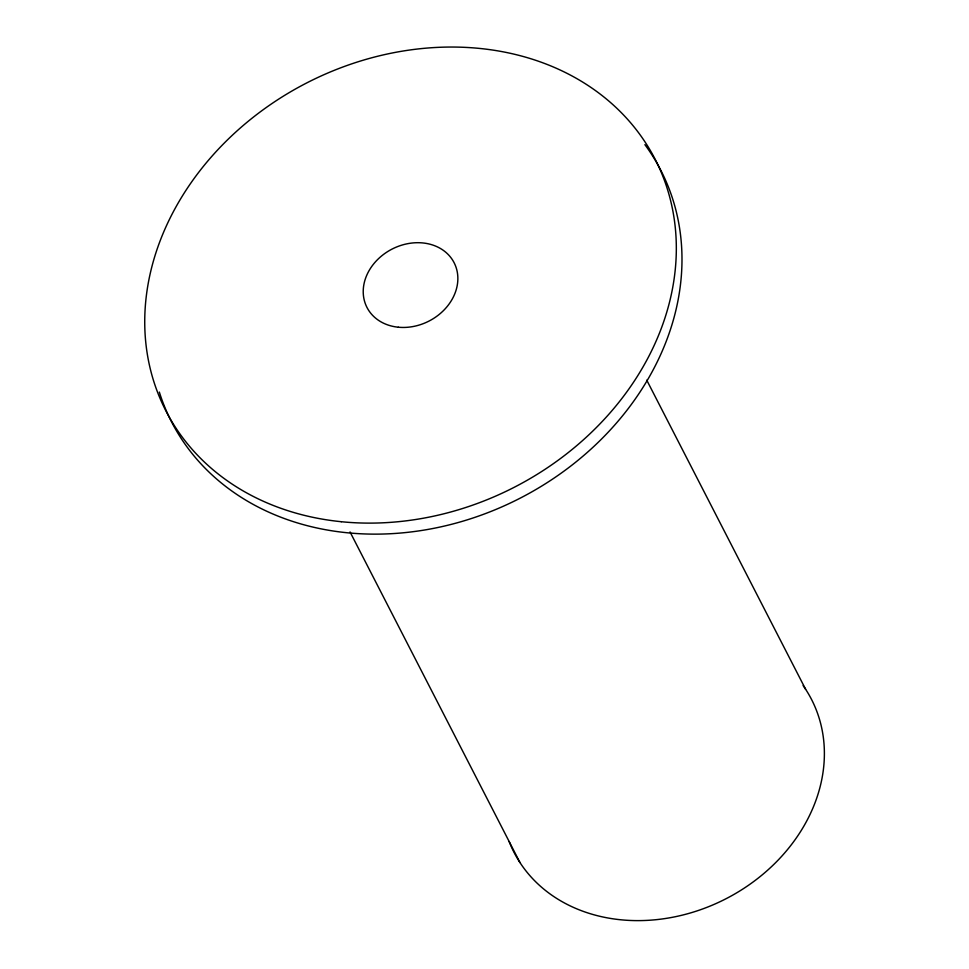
<?xml version="1.0" encoding="UTF-8"?>
<svg xmlns="http://www.w3.org/2000/svg" width="969" height="969" viewBox="0 0 969 969"><rect width="100%" height="100%" fill="white"/><g stroke="black" fill="none" stroke-linecap="round" stroke-linejoin="round"><path stroke-width="1.45" d="M646.747 380.151L805.614 689.262M350.027 531.92L519.941 862.531M644.894 144.647A275.075 227.243 -27.2 0 1 519.033 498.744A275.075 227.243 -27.2 0 1 159.328 392.057M803.131 685.604A167.249 138.167 -27.2 0 1 728.252 897.573A167.249 138.167 -27.2 0 1 509.161 841.528M341.245 521.71A275.075 227.243 -27.2 0 0 667.399 189.125A275.075 227.243 -27.2 0 0 222.943 144.405A275.075 227.243 -27.2 0 0 341.245 521.71M398.307 327.219A48.983 40.468 -27.2 0 0 456.242 267.892A48.983 40.468 -27.2 0 0 377.05 260.116A48.983 40.468 -27.2 0 0 398.307 327.219"/></g></svg>
